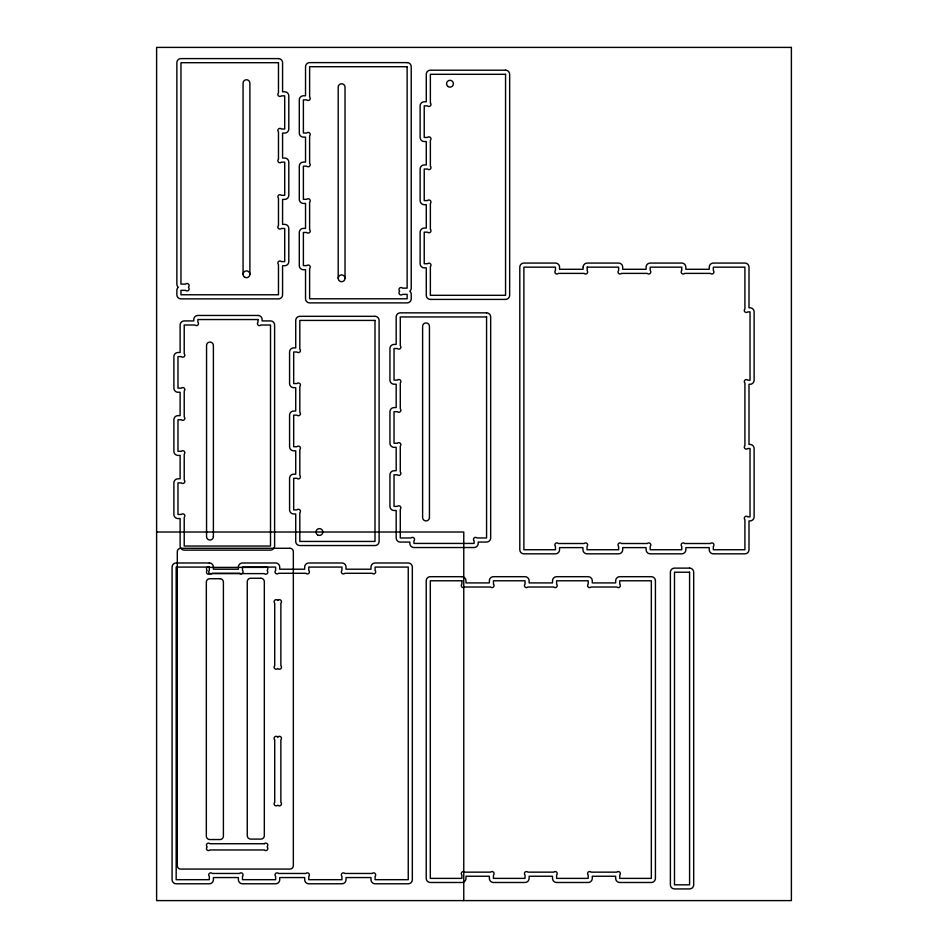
<?xml version="1.0" encoding="UTF-8"?>
<svg xmlns="http://www.w3.org/2000/svg" width="948" height="948" viewBox="0 0 948 948"><rect width="100%" height="100%" fill="white"/><g stroke="black" fill="none" stroke-linecap="round" stroke-linejoin="round"><path stroke-width="1.42" d="M156.61 532.018L463.762 532.018L463.762 900.6M345.025 278.345A3.413 3.413 0 0 0 339.929 275.335A3.413 3.413 0 0 0 339.882 281.248A3.413 3.413 0 0 0 345.025 278.345L345.025 87.192A3.413 3.413 0 0 0 341.612 83.78A3.413 3.413 0 0 0 338.199 87.192L338.199 278.309M249.893 274.292L249.893 83.175A3.413 3.413 0 0 0 246.48 79.762A3.413 3.413 0 0 0 243.067 83.175L243.067 274.292M583.15 267.028L583.079 269.291L559.557 269.291L559.557 267.158A4.1 4.1 0 0 0 555.469 263.07L523.889 263.07A4.1 4.1 0 0 0 519.8 267.158L519.8 549.745A4.1 4.1 0 0 0 523.889 553.833L555.469 553.833A4.1 4.1 0 0 0 559.557 549.745L559.557 547.612L582.949 547.612L582.949 549.745A4.1 4.1 0 0 0 587.037 553.833L618.617 553.833A4.1 4.1 0 0 0 622.706 549.745L622.706 547.612L646.098 547.612L646.098 549.745A4.1 4.1 0 0 0 650.186 553.833L681.766 553.833A4.1 4.1 0 0 0 685.854 549.745L685.854 547.612L709.246 547.612L709.246 549.745A4.1 4.1 0 0 0 713.334 553.833L744.915 553.833A4.1 4.1 0 0 0 749.003 549.745L749.003 520.926L750.034 520.926A4.1 4.1 0 0 0 754.122 516.838L754.122 448.511A4.1 4.1 0 0 0 750.034 444.422L749.003 444.422L749.003 384.296L750.034 384.296A4.1 4.1 0 0 0 754.122 380.195L754.122 311.88A4.1 4.1 0 0 0 750.034 307.78L749.003 307.78L749.003 267.158A4.1 4.1 0 0 0 744.915 263.07L713.334 263.07A4.1 4.1 0 0 0 709.246 267.158L709.246 269.291L685.854 269.291L685.854 267.158A4.1 4.1 0 0 0 681.766 263.07L650.186 263.07A4.1 4.1 0 0 0 646.098 267.158L646.098 269.291L622.706 269.291L622.706 267.158A4.1 4.1 0 0 0 618.617 263.07L587.239 263.07A4.1 4.1 0 0 0 583.15 267.028M587.239 267.158L587.132 270.595A2.05 2.05 0 0 1 586.99 273.439A2.05 2.05 0 0 1 584.146 273.391L558.36 273.391A2.05 2.05 0 0 1 555.469 273.391A2.05 2.05 0 0 1 555.469 270.5L555.469 267.158L523.889 267.158L523.889 549.745L555.469 549.745L555.469 546.415A2.05 2.05 0 0 1 555.469 543.512A2.05 2.05 0 0 1 558.36 543.512L584.146 543.512A2.05 2.05 0 0 1 587.037 543.512A2.05 2.05 0 0 1 587.037 546.415L587.037 549.745L618.617 549.745L618.617 546.415A2.05 2.05 0 0 1 618.617 543.512A2.05 2.05 0 0 1 621.509 543.512L647.294 543.512A2.05 2.05 0 0 1 650.186 543.512A2.05 2.05 0 0 1 650.186 546.415L650.186 549.745L681.766 549.745L681.766 546.415A2.05 2.05 0 0 1 681.766 543.512A2.05 2.05 0 0 1 684.657 543.512L710.443 543.512A2.05 2.05 0 0 1 713.334 543.512A2.05 2.05 0 0 1 713.334 546.415L713.334 549.745L744.915 549.745L744.915 519.729A2.05 2.05 0 0 1 744.915 516.838A2.05 2.05 0 0 1 747.806 516.838L750.034 516.838L750.034 448.511L747.806 448.511A2.05 2.05 0 0 1 744.915 448.511A2.05 2.05 0 0 1 744.915 445.619L744.915 383.087A2.05 2.05 0 0 1 744.915 380.195A2.05 2.05 0 0 1 747.806 380.195L750.034 380.195L750.034 311.88L747.806 311.88A2.05 2.05 0 0 1 744.915 311.88A2.05 2.05 0 0 1 744.915 308.977L744.915 267.158L713.334 267.158L713.334 270.5A2.05 2.05 0 0 1 713.334 273.391A2.05 2.05 0 0 1 710.443 273.391L684.657 273.391A2.05 2.05 0 0 1 681.766 273.391A2.05 2.05 0 0 1 681.766 270.5L681.766 267.158L650.186 267.158L650.186 270.5A2.05 2.05 0 0 1 650.186 273.391A2.05 2.05 0 0 1 647.294 273.391L621.509 273.391A2.05 2.05 0 0 1 618.617 273.391A2.05 2.05 0 0 1 618.617 270.5L618.617 267.158L587.239 267.158M791.39 47.4L156.61 47.4L156.61 900.6L791.39 900.6L791.39 47.4M278.475 58.598L180.961 58.598A4.1 4.1 0 0 0 176.861 62.698L176.861 284.116A4.1 4.1 0 0 0 178.295 287.232A4.1 4.1 0 0 0 176.861 290.349L176.861 294.769A4.1 4.1 0 0 0 180.961 298.869L278.475 298.869A4.1 4.1 0 0 0 282.575 294.769L282.575 265.713L284.708 265.713A4.1 4.1 0 0 0 288.796 261.612L288.796 228.468A4.1 4.1 0 0 0 284.708 224.368L282.575 224.368L282.575 199.4L284.708 199.4A4.1 4.1 0 0 0 288.796 195.312L288.796 162.155A4.1 4.1 0 0 0 284.708 158.055L282.575 158.055L282.575 133.099L284.708 133.099A4.1 4.1 0 0 0 288.796 128.999L288.796 95.855A4.1 4.1 0 0 0 284.708 91.755L282.575 91.755L282.575 62.698A4.1 4.1 0 0 0 278.475 58.598M407.13 62.615L309.617 62.615A4.1 4.1 0 0 0 305.529 66.716L305.529 95.772L303.384 95.772A4.1 4.1 0 0 0 299.295 99.872L299.295 133.016A4.1 4.1 0 0 0 303.384 137.116L305.529 137.116L305.529 162.084L303.384 162.084A4.1 4.1 0 0 0 299.295 166.173L299.295 199.329A4.1 4.1 0 0 0 303.384 203.429L305.529 203.429L305.529 228.385L303.384 228.385A4.1 4.1 0 0 0 299.295 232.485L299.295 265.63A4.1 4.1 0 0 0 303.384 269.73L305.529 269.73L305.529 298.786A4.1 4.1 0 0 0 309.617 302.886L407.13 302.886A4.1 4.1 0 0 0 411.231 298.786L411.231 294.366A4.1 4.1 0 0 0 409.797 291.249A4.1 4.1 0 0 0 411.231 288.133L411.231 66.716A4.1 4.1 0 0 0 407.13 62.615M278.475 62.698L180.961 62.698L180.961 284.116L185.618 284.116A2.05 2.05 0 0 1 188.51 284.116A2.05 2.05 0 0 1 188.51 287.019L188.51 287.457A2.05 2.05 0 0 1 188.51 290.349A2.05 2.05 0 0 1 185.618 290.349L180.961 290.349L180.961 294.769L278.475 294.769L278.475 264.516A2.05 2.05 0 0 1 278.475 261.612A2.05 2.05 0 0 1 281.366 261.612L284.708 261.612L284.708 228.468L281.366 228.468A2.05 2.05 0 0 1 278.475 228.468A2.05 2.05 0 0 1 278.475 225.565L278.475 198.203A2.05 2.05 0 0 1 278.475 195.312A2.05 2.05 0 0 1 281.366 195.312L284.708 195.312L284.708 162.155L281.366 162.155A2.05 2.05 0 0 1 278.475 162.155A2.05 2.05 0 0 1 278.475 159.264L278.475 131.902A2.05 2.05 0 0 1 278.475 128.999A2.05 2.05 0 0 1 281.366 128.999L284.708 128.999L284.708 95.855L281.366 95.855A2.05 2.05 0 0 1 278.475 95.855A2.05 2.05 0 0 1 278.475 92.951L278.475 62.698M407.13 66.716L309.617 66.716L309.617 96.969A2.05 2.05 0 0 1 309.617 99.872A2.05 2.05 0 0 1 306.725 99.872L303.384 99.872L303.384 133.016L306.725 133.016A2.05 2.05 0 0 1 309.617 133.016A2.05 2.05 0 0 1 309.617 135.919L309.617 163.281A2.05 2.05 0 0 1 309.617 166.173A2.05 2.05 0 0 1 306.725 166.173L303.384 166.173L303.384 199.329L306.725 199.329A2.05 2.05 0 0 1 309.617 199.329A2.05 2.05 0 0 1 309.617 202.22L309.617 229.582A2.05 2.05 0 0 1 309.617 232.485A2.05 2.05 0 0 1 306.725 232.485L303.384 232.485L303.384 265.63L306.725 265.63A2.05 2.05 0 0 1 309.617 265.63A2.05 2.05 0 0 1 309.617 268.533L309.617 298.786L407.13 298.786L407.13 294.366L402.485 294.366A2.05 2.05 0 0 1 399.582 294.366A2.05 2.05 0 0 1 399.582 291.474L399.582 291.036A2.05 2.05 0 0 1 399.582 288.133A2.05 2.05 0 0 1 402.485 288.133L407.13 288.133L407.13 66.716M505.557 70.199L430.368 70.199A4.1 4.1 0 0 0 426.28 74.3L426.28 101.78L424.23 101.78A4.1 4.1 0 0 0 420.13 105.868L420.13 137.448A4.1 4.1 0 0 0 424.23 141.536L426.28 141.536L426.28 164.928L424.23 164.928A4.1 4.1 0 0 0 420.13 169.017L420.13 200.597A4.1 4.1 0 0 0 424.23 204.685L426.28 204.685L426.28 228.077L424.23 228.077A4.1 4.1 0 0 0 420.13 232.165L420.13 263.745A4.1 4.1 0 0 0 424.23 267.834L426.28 267.834L426.28 295.314A4.1 4.1 0 0 0 430.368 299.414L505.557 299.414A4.1 4.1 0 0 0 509.657 295.314L509.657 74.3A4.1 4.1 0 0 0 505.557 70.199M505.557 74.3L430.368 74.3L430.368 102.977A2.05 2.05 0 0 1 430.368 105.868A2.05 2.05 0 0 1 427.477 105.868L424.23 105.868L424.23 137.448L427.477 137.448A2.05 2.05 0 0 1 430.368 137.448A2.05 2.05 0 0 1 430.368 140.34L430.368 166.125A2.05 2.05 0 0 1 430.368 169.017A2.05 2.05 0 0 1 427.477 169.017L424.23 169.017L424.23 200.597L427.477 200.597A2.05 2.05 0 0 1 430.368 200.597A2.05 2.05 0 0 1 430.368 203.488L430.368 229.274A2.05 2.05 0 0 1 430.368 232.165A2.05 2.05 0 0 1 427.477 232.165L424.23 232.165L424.23 263.745L427.477 263.745A2.05 2.05 0 0 1 430.368 263.745A2.05 2.05 0 0 1 430.368 266.637L430.368 295.314L505.557 295.314L505.557 74.3M486.573 312.852L400.281 312.852A4.1 4.1 0 0 0 396.181 316.952L396.181 344.432L394.036 344.432A4.1 4.1 0 0 0 389.948 348.52L389.948 380.101A4.1 4.1 0 0 0 394.036 384.201L396.181 384.201L396.181 407.581L394.036 407.581A4.1 4.1 0 0 0 389.948 411.669L389.948 443.249A4.1 4.1 0 0 0 394.036 447.338L396.181 447.338L396.181 470.729L394.036 470.729A4.1 4.1 0 0 0 389.948 474.818L389.948 506.398A4.1 4.1 0 0 0 394.036 510.486L396.181 510.486L396.181 537.966A4.1 4.1 0 0 0 400.281 542.066L409.844 542.066L409.844 543.429A4.1 4.1 0 0 0 413.944 547.529L474.095 547.529A4.1 4.1 0 0 0 478.183 543.429L478.183 542.066L486.573 542.066A4.1 4.1 0 0 0 490.673 537.966L490.673 316.952A4.1 4.1 0 0 0 486.573 312.852M258.022 315.459L197.883 315.459A4.1 4.1 0 0 0 193.783 319.547L193.783 320.922L184.22 320.922A4.1 4.1 0 0 0 180.12 325.01L180.12 352.49L177.975 352.49A4.1 4.1 0 0 0 173.887 356.59L173.887 388.159A4.1 4.1 0 0 0 177.975 392.259L180.12 392.259L180.12 415.639L177.975 415.639A4.1 4.1 0 0 0 173.887 419.739L173.887 451.307A4.1 4.1 0 0 0 177.975 455.407L180.12 455.407L180.12 478.787L177.975 478.787A4.1 4.1 0 0 0 173.887 482.888L173.887 514.456A4.1 4.1 0 0 0 177.975 518.556L180.12 518.556L180.12 546.036A4.1 4.1 0 0 0 184.22 550.124L270.512 550.124A4.1 4.1 0 0 0 274.612 546.036L274.612 325.01A4.1 4.1 0 0 0 270.512 320.922L262.122 320.922L262.122 319.547A4.1 4.1 0 0 0 258.022 315.459M375.005 316.324L299.817 316.324A4.1 4.1 0 0 0 295.729 320.424L295.729 347.892L293.679 347.892A4.1 4.1 0 0 0 289.578 351.992L289.578 383.573A4.1 4.1 0 0 0 293.679 387.661L295.729 387.661L295.729 411.041L293.679 411.041A4.1 4.1 0 0 0 289.578 415.141L289.578 446.721A4.1 4.1 0 0 0 293.679 450.81L295.729 450.81L295.729 474.19L293.679 474.19A4.1 4.1 0 0 0 289.578 478.29L289.578 509.87A4.1 4.1 0 0 0 293.679 513.958L295.729 513.958L295.729 541.438A4.1 4.1 0 0 0 299.817 545.538L375.005 545.538A4.1 4.1 0 0 0 379.105 541.438L379.105 320.424A4.1 4.1 0 0 0 375.005 316.324M486.573 316.952L400.281 316.952L400.281 345.629A2.05 2.05 0 0 1 400.281 348.52A2.05 2.05 0 0 1 397.39 348.52L394.036 348.52L394.036 380.101L397.39 380.101A2.05 2.05 0 0 1 400.281 380.101A2.05 2.05 0 0 1 400.281 382.992L400.281 408.778A2.05 2.05 0 0 1 400.281 411.669A2.05 2.05 0 0 1 397.39 411.669L394.036 411.669L394.036 443.249L397.39 443.249A2.05 2.05 0 0 1 400.281 443.249A2.05 2.05 0 0 1 400.281 446.141L400.281 471.926A2.05 2.05 0 0 1 400.281 474.818A2.05 2.05 0 0 1 397.39 474.818L394.036 474.818L394.036 506.398L397.39 506.398A2.05 2.05 0 0 1 400.281 506.398A2.05 2.05 0 0 1 400.281 509.289L400.281 537.966L411.041 537.966A2.05 2.05 0 0 1 413.944 537.966A2.05 2.05 0 0 1 413.944 540.87L413.944 543.429L474.095 543.429L474.095 540.87A2.05 2.05 0 0 1 474.095 537.966A2.05 2.05 0 0 1 476.986 537.966L486.573 537.966L486.573 316.952M258.022 319.547L197.883 319.547L197.883 322.119A2.05 2.05 0 0 1 197.883 325.01A2.05 2.05 0 0 1 194.98 325.01L184.22 325.01L184.22 353.687A2.05 2.05 0 0 1 184.22 356.59A2.05 2.05 0 0 1 181.317 356.59L177.975 356.59L177.975 388.159L181.317 388.159A2.05 2.05 0 0 1 184.22 388.159A2.05 2.05 0 0 1 184.22 391.05L184.22 416.836A2.05 2.05 0 0 1 184.22 419.739A2.05 2.05 0 0 1 181.317 419.739L177.975 419.739L177.975 451.307L181.317 451.307A2.05 2.05 0 0 1 184.22 451.307A2.05 2.05 0 0 1 184.22 454.199L184.22 479.984A2.05 2.05 0 0 1 184.22 482.888A2.05 2.05 0 0 1 181.317 482.888L177.975 482.888L177.975 514.456L181.317 514.456A2.05 2.05 0 0 1 184.22 514.456A2.05 2.05 0 0 1 184.22 517.347L184.22 546.036L270.512 546.036L270.512 325.01L260.925 325.01A2.05 2.05 0 0 1 258.022 325.01A2.05 2.05 0 0 1 258.022 322.119L258.022 319.547M375.005 320.424L299.817 320.424L299.817 349.101A2.05 2.05 0 0 1 299.817 351.992A2.05 2.05 0 0 1 296.925 351.992L293.679 351.992L293.679 383.573L296.925 383.573A2.05 2.05 0 0 1 299.817 383.573A2.05 2.05 0 0 1 299.817 386.464L299.817 412.25A2.05 2.05 0 0 1 299.817 415.141A2.05 2.05 0 0 1 296.925 415.141L293.679 415.141L293.679 446.721L296.925 446.721A2.05 2.05 0 0 1 299.817 446.721A2.05 2.05 0 0 1 299.817 449.613L299.817 475.398A2.05 2.05 0 0 1 299.817 478.29A2.05 2.05 0 0 1 296.925 478.29L293.679 478.29L293.679 509.87L296.925 509.87A2.05 2.05 0 0 1 299.817 509.87A2.05 2.05 0 0 1 299.817 512.761L299.817 541.438L375.005 541.438L375.005 320.424M289.922 548.276L180.713 548.276A3.413 3.413 0 0 0 177.3 551.689L177.3 865.666A3.413 3.413 0 0 0 180.713 869.079L289.922 869.079A3.413 3.413 0 0 0 293.335 865.666L293.335 551.689A3.413 3.413 0 0 0 289.922 548.276M209.33 562.982L176.174 562.982A4.1 4.1 0 0 0 172.074 567.082L172.074 879.685A4.1 4.1 0 0 0 176.174 883.785L209.33 883.785A4.1 4.1 0 0 0 213.418 879.685L213.418 877.552L238.386 877.552L238.386 879.685A4.1 4.1 0 0 0 242.475 883.785L275.631 883.785A4.1 4.1 0 0 0 279.731 879.685L279.731 877.552L304.687 877.552L304.687 879.685A4.1 4.1 0 0 0 308.787 883.785L341.932 883.785A4.1 4.1 0 0 0 346.032 879.685L346.032 877.552L371 877.552L371 879.685A4.1 4.1 0 0 0 375.088 883.785L408.244 883.785A4.1 4.1 0 0 0 412.333 879.685L412.333 567.082A4.1 4.1 0 0 0 408.244 562.982L375.088 562.982A4.1 4.1 0 0 0 371 567.082L371 569.215L346.032 569.215L346.032 567.082A4.1 4.1 0 0 0 341.932 562.982L308.787 562.982A4.1 4.1 0 0 0 304.687 567.082L304.687 569.215L279.731 569.215L279.731 567.082A4.1 4.1 0 0 0 275.631 562.982L242.475 562.982A4.1 4.1 0 0 0 238.386 567.082L238.386 569.215L213.418 569.215L213.418 567.082A4.1 4.1 0 0 0 209.33 562.982M209.33 567.082L176.174 567.082L176.174 879.685L209.33 879.685L209.33 876.355A2.05 2.05 0 0 1 209.33 873.464A2.05 2.05 0 0 1 212.222 873.464L239.583 873.464A2.05 2.05 0 0 1 242.475 873.464A2.05 2.05 0 0 1 242.475 876.355L242.475 879.685L275.631 879.685L275.631 876.355A2.05 2.05 0 0 1 275.631 873.464A2.05 2.05 0 0 1 278.522 873.464L305.884 873.464A2.05 2.05 0 0 1 308.787 873.464A2.05 2.05 0 0 1 308.787 876.355L308.787 879.685L341.932 879.685L341.932 876.355A2.05 2.05 0 0 1 341.932 873.464A2.05 2.05 0 0 1 344.835 873.464L372.197 873.464A2.05 2.05 0 0 1 375.088 873.464A2.05 2.05 0 0 1 375.088 876.355L375.088 879.685L408.244 879.685L408.244 567.082L375.088 567.082L375.088 570.412A2.05 2.05 0 0 1 375.088 573.303A2.05 2.05 0 0 1 372.197 573.303L344.835 573.303A2.05 2.05 0 0 1 341.932 573.303A2.05 2.05 0 0 1 341.932 570.412L341.932 567.082L308.787 567.082L308.787 570.412A2.05 2.05 0 0 1 308.787 573.303A2.05 2.05 0 0 1 305.884 573.303L278.522 573.303A2.05 2.05 0 0 1 275.631 573.303A2.05 2.05 0 0 1 275.631 570.412L275.631 567.082L242.475 567.082L242.475 570.412A2.05 2.05 0 0 1 242.475 573.303A2.05 2.05 0 0 1 239.583 573.303L212.222 573.303A2.05 2.05 0 0 1 209.33 573.303A2.05 2.05 0 0 1 209.33 570.412L209.33 567.082M264.302 567.39L209.946 567.39A2.05 2.05 0 0 0 207.055 567.39A2.05 2.05 0 0 0 207.055 570.281L207.055 570.72A2.05 2.05 0 0 0 207.055 573.611A2.05 2.05 0 0 0 209.946 573.611L264.302 573.611A2.05 2.05 0 0 0 267.206 573.611A2.05 2.05 0 0 0 267.206 570.72L267.206 570.281A2.05 2.05 0 0 0 267.206 567.39A2.05 2.05 0 0 0 264.302 567.39M689.587 568.125L674.49 568.125A4.1 4.1 0 0 0 670.39 572.225L670.39 884.828A4.1 4.1 0 0 0 674.49 888.928L689.587 888.928A4.1 4.1 0 0 0 693.687 884.828L693.687 572.225A4.1 4.1 0 0 0 689.587 568.125M689.587 572.225L674.49 572.225L674.49 884.828L689.587 884.828L689.587 572.225M461.889 576.692L430.309 576.692A4.1 4.1 0 0 0 426.221 580.78L426.221 878.381A4.1 4.1 0 0 0 430.309 882.481L461.889 882.481A4.1 4.1 0 0 0 465.978 878.381L465.978 876.248L489.369 876.248L489.369 878.381A4.1 4.1 0 0 0 493.458 882.481L525.038 882.481A4.1 4.1 0 0 0 529.126 878.381L529.126 876.248L552.518 876.248L552.518 878.381A4.1 4.1 0 0 0 556.606 882.481L588.187 882.481A4.1 4.1 0 0 0 592.275 878.381L592.275 876.248L615.667 876.248L615.667 878.381A4.1 4.1 0 0 0 619.755 882.481L651.335 882.481A4.1 4.1 0 0 0 655.424 878.381L655.424 580.78A4.1 4.1 0 0 0 651.335 576.692L619.755 576.692A4.1 4.1 0 0 0 615.667 580.78L615.667 582.913L592.275 582.913L592.275 580.78A4.1 4.1 0 0 0 588.187 576.692L556.606 576.692A4.1 4.1 0 0 0 552.518 580.78L552.518 582.913L529.126 582.913L529.126 580.78A4.1 4.1 0 0 0 525.038 576.692L493.458 576.692A4.1 4.1 0 0 0 489.369 580.78L489.369 582.913L465.978 582.913L465.978 580.78A4.1 4.1 0 0 0 461.889 576.692M260.913 578.256L250.675 578.256A3.413 3.413 0 0 0 247.262 581.669L247.262 835.674A3.413 3.413 0 0 0 250.675 839.087L260.913 839.087A3.413 3.413 0 0 0 264.326 835.674L264.326 581.669A3.413 3.413 0 0 0 260.913 578.256M219.983 578.718L209.745 578.718A3.413 3.413 0 0 0 206.332 582.131L206.332 836.124A3.413 3.413 0 0 0 209.745 839.537L219.983 839.537A3.413 3.413 0 0 0 223.396 836.124L223.396 582.131A3.413 3.413 0 0 0 219.983 578.718M461.889 580.78L430.309 580.78L430.309 878.381L461.889 878.381L461.889 875.051A2.05 2.05 0 0 1 461.889 872.148A2.05 2.05 0 0 1 464.781 872.148L490.566 872.148A2.05 2.05 0 0 1 493.458 872.148A2.05 2.05 0 0 1 493.458 875.051L493.458 878.381L525.038 878.381L525.038 875.051A2.05 2.05 0 0 1 525.038 872.148A2.05 2.05 0 0 1 527.929 872.148L553.715 872.148A2.05 2.05 0 0 1 556.606 872.148A2.05 2.05 0 0 1 556.606 875.051L556.606 878.381L588.187 878.381L588.187 875.051A2.05 2.05 0 0 1 588.187 872.148A2.05 2.05 0 0 1 591.078 872.148L616.864 872.148A2.05 2.05 0 0 1 619.755 872.148A2.05 2.05 0 0 1 619.755 875.051L619.755 878.381L651.335 878.381L651.335 580.78L619.755 580.78L619.755 584.122A2.05 2.05 0 0 1 619.755 587.013A2.05 2.05 0 0 1 616.864 587.013L591.078 587.013A2.05 2.05 0 0 1 588.187 587.013A2.05 2.05 0 0 1 588.187 584.122L588.187 580.78L556.606 580.78L556.606 584.122A2.05 2.05 0 0 1 556.606 587.013A2.05 2.05 0 0 1 553.715 587.013L527.929 587.013A2.05 2.05 0 0 1 525.038 587.013A2.05 2.05 0 0 1 525.038 584.122L525.038 580.78L493.458 580.78L493.458 584.122A2.05 2.05 0 0 1 493.458 587.013A2.05 2.05 0 0 1 490.566 587.013L464.781 587.013A2.05 2.05 0 0 1 461.889 587.013A2.05 2.05 0 0 1 461.889 584.122L461.889 580.78M277.965 600.297L277.622 600.297A2.05 2.05 0 0 0 274.719 600.297A2.05 2.05 0 0 0 274.719 603.189L274.719 665.721A2.05 2.05 0 0 0 274.719 668.613A2.05 2.05 0 0 0 277.622 668.613L277.965 668.613A2.05 2.05 0 0 0 280.869 668.613A2.05 2.05 0 0 0 280.869 665.721L280.869 603.189A2.05 2.05 0 0 0 280.869 600.297A2.05 2.05 0 0 0 277.965 600.297M277.965 736.928L277.622 736.928A2.05 2.05 0 0 0 274.719 736.928A2.05 2.05 0 0 0 274.719 739.831L274.719 802.352A2.05 2.05 0 0 0 274.719 805.255A2.05 2.05 0 0 0 277.622 805.255L277.965 805.255A2.05 2.05 0 0 0 280.869 805.255A2.05 2.05 0 0 0 280.869 802.352L280.869 739.831A2.05 2.05 0 0 0 280.869 736.928A2.05 2.05 0 0 0 277.965 736.928M264.302 843.732L209.946 843.732A2.05 2.05 0 0 0 207.055 843.732A2.05 2.05 0 0 0 207.055 846.635L207.055 847.074A2.05 2.05 0 0 0 207.055 849.965A2.05 2.05 0 0 0 209.946 849.965L264.302 849.965A2.05 2.05 0 0 0 267.206 849.965A2.05 2.05 0 0 0 267.206 847.074L267.206 846.635A2.05 2.05 0 0 0 267.206 843.732A2.05 2.05 0 0 0 264.302 843.732M429.444 517.49L429.444 326.373A3.413 3.413 0 0 0 426.031 322.96A3.413 3.413 0 0 0 422.618 326.373L422.618 517.49A3.413 3.413 0 0 0 426.031 520.902A3.413 3.413 0 0 0 429.444 517.49M213.383 536.604L213.383 345.487A3.413 3.413 0 0 0 209.97 342.074A3.413 3.413 0 0 0 206.557 345.487L206.557 536.604A3.413 3.413 0 0 0 209.97 540.016A3.413 3.413 0 0 0 213.383 536.604M448.013 86.517A3.413 3.413 0 0 0 453.381 84.028A3.413 3.413 0 0 0 448.546 80.627A3.413 3.413 0 0 0 448.013 86.517M317.722 534.968A3.413 3.413 0 0 0 322.841 532.018A3.413 3.413 0 0 0 317.722 529.055A3.413 3.413 0 0 0 317.722 534.968M244.525 277.089A3.413 3.413 0 0 0 249.881 274.588A3.413 3.413 0 0 0 245.034 271.199A3.413 3.413 0 0 0 244.525 277.089"/></g></svg>
